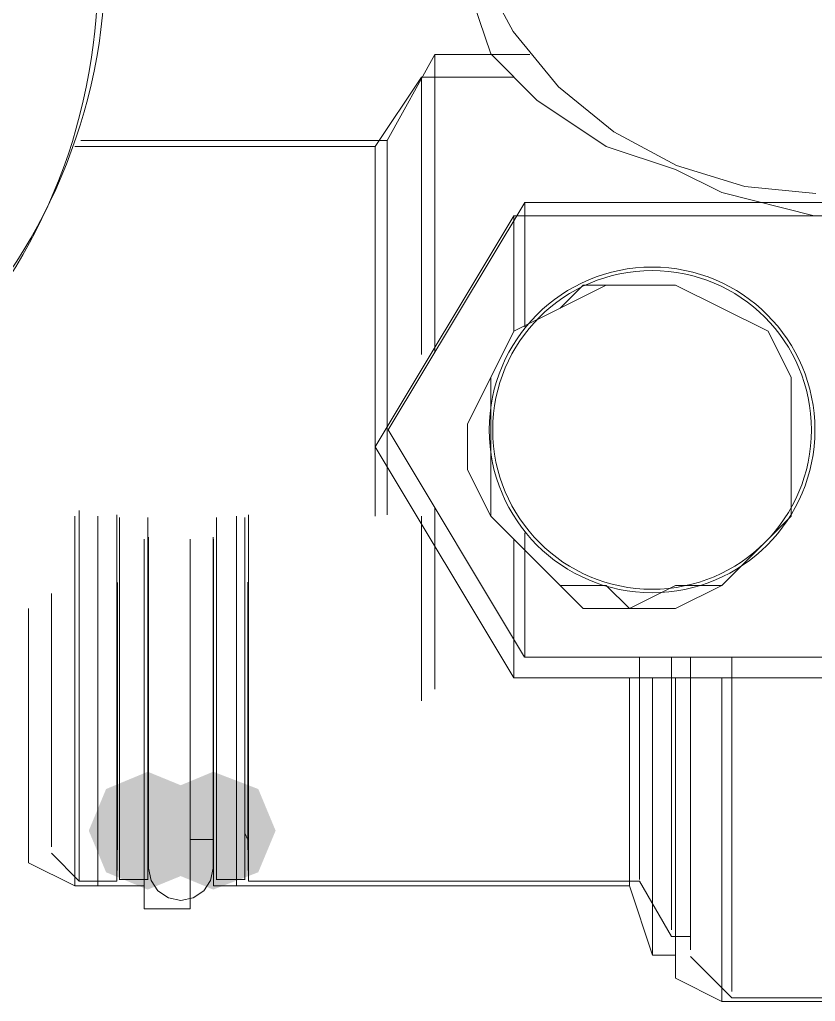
# Model space of a CAD drawing. Header units: millimetres. Extents: x 3 to 592, y 5 to 207.
# Drawn here: x 93.825 to 95.04, y 64.805 to 66.304 of the extents above; entities that cross this region are included whole.
import ezdxf

# ---------------------------------------------------------------- set-up
doc = ezdxf.new("R2010")
doc.units = ezdxf.units.MM

msp = doc.modelspace()

# ---------------------------------------------------------------- hatches: boundary and pattern name
h = msp.add_hatch(color=7)
h.dxf.hatch_style = 2
h.paths.add_polyline_path([(94.020887, 64.975952), (93.957354, 65.002377), (93.930929, 65.06591), (93.957354, 65.129443), (94.020887, 65.155868), (94.085478, 65.129443), (94.111904, 65.06591), (94.085478, 65.002377)])
h = msp.add_hatch(color=7)
h.dxf.hatch_style = 2
h.paths.add_polyline_path([(94.020887, 64.975952), (93.957354, 65.002377), (93.930929, 65.06591), (93.957354, 65.129443), (94.020887, 65.155868), (94.085478, 65.129443), (94.111904, 65.06591), (94.085478, 65.002377)])
h = msp.add_hatch(color=7)
h.dxf.hatch_style = 2
h.paths.add_polyline_path([(94.020887, 64.975952), (93.957354, 65.002377), (93.930929, 65.06591), (93.957354, 65.129443), (94.020887, 65.155868), (94.085478, 65.129443), (94.111904, 65.06591), (94.085478, 65.002377)])
h = msp.add_hatch(color=7)
h.dxf.hatch_style = 2
h.paths.add_polyline_path([(94.020887, 64.975952), (93.957354, 65.002377), (93.930929, 65.06591), (93.957354, 65.129443), (94.020887, 65.155868), (94.085478, 65.129443), (94.111904, 65.06591), (94.085478, 65.002377)])
h = msp.add_hatch(color=7)
h.dxf.hatch_style = 2
h.paths.add_polyline_path([(94.020887, 64.975952), (93.957354, 65.002377), (93.930929, 65.06591), (93.957354, 65.129443), (94.020887, 65.155868), (94.085478, 65.129443), (94.111904, 65.06591), (94.085478, 65.002377)])
h = msp.add_hatch(color=7)
h.dxf.hatch_style = 2
h.paths.add_polyline_path([(94.020887, 64.975952), (93.957354, 65.002377), (93.930929, 65.06591), (93.957354, 65.129443), (94.020887, 65.155868), (94.085478, 65.129443), (94.111904, 65.06591), (94.085478, 65.002377)])
h = msp.add_hatch(color=7)
h.dxf.hatch_style = 2
h.paths.add_polyline_path([(94.020887, 64.975952), (93.957354, 65.002377), (93.930929, 65.06591), (93.957354, 65.129443), (94.020887, 65.155868), (94.085478, 65.129443), (94.111904, 65.06591), (94.085478, 65.002377)])
h = msp.add_hatch(color=7)
h.dxf.hatch_style = 2
h.paths.add_polyline_path([(94.020887, 64.975952), (93.957354, 65.002377), (93.930929, 65.06591), (93.957354, 65.129443), (94.020887, 65.155868), (94.085478, 65.129443), (94.111904, 65.06591), (94.085478, 65.002377)])
h = msp.add_hatch(color=7)
h.dxf.hatch_style = 2
h.paths.add_polyline_path([(94.120864, 64.975952), (94.057331, 65.002377), (94.030906, 65.06591), (94.057331, 65.129443), (94.120864, 65.155868), (94.189689, 65.129443), (94.216114, 65.06591), (94.189689, 65.002377)])
h = msp.add_hatch(color=7)
h.dxf.hatch_style = 2
h.paths.add_polyline_path([(94.120864, 64.975952), (94.057331, 65.002377), (94.030906, 65.06591), (94.057331, 65.129443), (94.120864, 65.155868), (94.189689, 65.129443), (94.216114, 65.06591), (94.189689, 65.002377)])
h = msp.add_hatch(color=7)
h.dxf.hatch_style = 2
h.paths.add_polyline_path([(94.120864, 64.975952), (94.057331, 65.002377), (94.030906, 65.06591), (94.057331, 65.129443), (94.120864, 65.155868), (94.189689, 65.129443), (94.216114, 65.06591), (94.189689, 65.002377)])
h = msp.add_hatch(color=7)
h.dxf.hatch_style = 2
h.paths.add_polyline_path([(94.120864, 64.975952), (94.057331, 65.002377), (94.030906, 65.06591), (94.057331, 65.129443), (94.120864, 65.155868), (94.189689, 65.129443), (94.216114, 65.06591), (94.189689, 65.002377)])
h = msp.add_hatch(color=7)
h.dxf.hatch_style = 2
h.paths.add_polyline_path([(94.120864, 64.975952), (94.057331, 65.002377), (94.030906, 65.06591), (94.057331, 65.129443), (94.120864, 65.155868), (94.189689, 65.129443), (94.216114, 65.06591), (94.189689, 65.002377)])
h = msp.add_hatch(color=7)
h.dxf.hatch_style = 2
h.paths.add_polyline_path([(94.120864, 64.975952), (94.057331, 65.002377), (94.030906, 65.06591), (94.057331, 65.129443), (94.120864, 65.155868), (94.189689, 65.129443), (94.216114, 65.06591), (94.189689, 65.002377)])
h = msp.add_hatch(color=7)
h.dxf.hatch_style = 2
h.paths.add_polyline_path([(94.120864, 64.975952), (94.057331, 65.002377), (94.030906, 65.06591), (94.057331, 65.129443), (94.120864, 65.155868), (94.189689, 65.129443), (94.216114, 65.06591), (94.189689, 65.002377)])
h = msp.add_hatch(color=7)
h.dxf.hatch_style = 2
h.paths.add_polyline_path([(94.120864, 64.975952), (94.057331, 65.002377), (94.030906, 65.06591), (94.057331, 65.129443), (94.120864, 65.155868), (94.189689, 65.129443), (94.216114, 65.06591), (94.189689, 65.002377)])

# ---------------------------------------------------------------- linework, layer by layer
at = {"color": 7, "lineweight": 0}
for points in [[(94.485248, 66.594496), (94.495832, 66.486193), (94.527582, 66.381771), (94.578734, 66.285816), (94.647879, 66.201502), (94.732193, 66.13271), (94.828148, 66.081204), (94.932571, 66.049454), (95.040873, 66.038871)], [(94.485248, 66.594496), (94.495832, 66.486193), (94.527582, 66.381771), (94.578734, 66.285816), (94.647879, 66.201502), (94.732193, 66.13271), (94.828148, 66.081204), (94.932571, 66.049454), (95.040873, 66.038871)], [(94.485248, 66.594496), (94.495832, 66.486193), (94.527582, 66.381771), (94.578734, 66.285816), (94.647879, 66.201502), (94.732193, 66.13271), (94.828148, 66.081204), (94.932571, 66.049454), (95.040873, 66.038871)], [(94.485248, 66.594496), (94.495832, 66.486193), (94.527582, 66.381771), (94.578734, 66.285816), (94.647879, 66.201502), (94.732193, 66.13271), (94.828148, 66.081204), (94.932571, 66.049454), (95.040873, 66.038871)], [(94.485248, 66.594496), (94.495832, 66.486193), (94.527582, 66.381771), (94.578734, 66.285816), (94.647879, 66.201502), (94.732193, 66.13271), (94.828148, 66.081204), (94.932571, 66.049454), (95.040873, 66.038871)], [(94.485248, 66.594496), (94.495832, 66.486193), (94.527582, 66.381771), (94.578734, 66.285816), (94.647879, 66.201502), (94.732193, 66.13271), (94.828148, 66.081204), (94.932571, 66.049454), (95.040873, 66.038871)], [(94.485248, 66.594496), (94.495832, 66.486193), (94.527582, 66.381771), (94.578734, 66.285816), (94.647879, 66.201502), (94.732193, 66.13271), (94.828148, 66.081204), (94.932571, 66.049454), (95.040873, 66.038871)], [(94.485248, 66.594496), (94.495832, 66.486193), (94.527582, 66.381771), (94.578734, 66.285816), (94.647879, 66.201502), (94.732193, 66.13271), (94.828148, 66.081204), (94.932571, 66.049454), (95.040873, 66.038871)], [(94.473889, 66.569167), (94.473889, 66.463333), (94.509167, 66.3575), (94.544444, 66.251667), (94.615, 66.181111), (94.720833, 66.110556), (94.826667, 66.075278), (94.897222, 66.04), (95.038333, 66.004722)], [(94.459108, 66.250749), (94.386435, 66.119516)], [(94.459108, 66.250749), (94.386435, 66.119516)], [(94.459108, 66.250749), (94.386435, 66.119516)], [(94.459108, 66.250749), (94.386435, 66.119516)], [(94.459108, 66.250749), (94.386435, 66.119516)], [(94.459108, 66.250749), (94.386435, 66.119516)], [(94.459108, 66.250749), (94.386435, 66.119516)], [(94.459108, 66.250749), (94.386435, 66.119516)], [(94.604346, 66.250749), (94.459002, 66.250749)], [(94.604346, 66.250749), (94.459002, 66.250749)], [(94.604346, 66.250749), (94.459002, 66.250749)], [(94.604346, 66.250749), (94.459002, 66.250749)], [(94.604346, 66.250749), (94.459002, 66.250749)], [(94.604346, 66.250749), (94.459002, 66.250749)], [(94.604346, 66.250749), (94.459002, 66.250749)], [(94.604346, 66.250749), (94.459002, 66.250749)], [(94.459108, 66.250749), (94.459108, 66.211944), (94.459108, 66.165024), (94.459108, 66.101172), (94.459108, 66.023208), (94.459108, 65.933249), (94.459108, 65.834472), (94.459108, 65.796724)], [(94.459108, 66.250749), (94.459108, 66.211944), (94.459108, 66.165024), (94.459108, 66.101172), (94.459108, 66.023208), (94.459108, 65.933249), (94.459108, 65.834472), (94.459108, 65.796724)], [(94.459108, 66.250749), (94.459108, 66.211944), (94.459108, 66.165024), (94.459108, 66.101172), (94.459108, 66.023208), (94.459108, 65.933249), (94.459108, 65.834472), (94.459108, 65.796724)], [(94.459108, 66.250749), (94.459108, 66.211944), (94.459108, 66.165024), (94.459108, 66.101172), (94.459108, 66.023208), (94.459108, 65.933249), (94.459108, 65.834472), (94.459108, 65.796724)], [(94.459108, 66.250749), (94.459108, 66.211944), (94.459108, 66.165024), (94.459108, 66.101172), (94.459108, 66.023208), (94.459108, 65.933249), (94.459108, 65.834472), (94.459108, 65.796724)], [(94.459108, 66.250749), (94.459108, 66.211944), (94.459108, 66.165024), (94.459108, 66.101172), (94.459108, 66.023208), (94.459108, 65.933249), (94.459108, 65.834472), (94.459108, 65.796724)], [(94.459108, 66.250749), (94.459108, 66.211944), (94.459108, 66.165024), (94.459108, 66.101172), (94.459108, 66.023208), (94.459108, 65.933249), (94.459108, 65.834472), (94.459108, 65.796724)], [(94.459108, 66.250749), (94.459108, 66.211944), (94.459108, 66.165024), (94.459108, 66.101172), (94.459108, 66.023208), (94.459108, 65.933249), (94.459108, 65.834472), (94.459108, 65.796724)], [(94.438611, 66.216389), (94.368056, 66.110556)], [(94.579722, 66.216389), (94.438611, 66.216389)], [(94.438611, 66.216389), (94.438611, 66.181111), (94.438611, 66.145833), (94.438611, 66.075278), (94.438611, 66.004722), (94.438611, 65.898889), (94.438611, 65.828333), (94.438611, 65.793056)], [(94.386365, 66.119516), (93.918581, 66.119516)], [(94.386365, 66.119516), (93.918581, 66.119516)], [(94.386365, 66.119516), (93.918581, 66.119516)], [(94.386365, 66.119516), (93.918581, 66.119516)], [(94.386365, 66.119516), (93.918581, 66.119516)], [(94.386365, 66.119516), (93.918581, 66.119516)], [(94.386365, 66.119516), (93.918581, 66.119516)], [(94.386365, 66.119516), (93.918581, 66.119516)], [(94.386365, 66.119516), (94.386365, 66.088119), (94.386365, 66.043316), (94.386365, 65.98158), (94.386365, 65.90538), (94.386365, 65.818949), (94.386365, 65.725463), (94.386365, 65.630213), (94.386365, 65.548016)], [(94.386365, 66.119516), (94.386365, 66.088119), (94.386365, 66.043316), (94.386365, 65.98158), (94.386365, 65.90538), (94.386365, 65.818949), (94.386365, 65.725463), (94.386365, 65.630213), (94.386365, 65.548016)], [(94.386365, 66.119516), (94.386365, 66.088119), (94.386365, 66.043316), (94.386365, 65.98158), (94.386365, 65.90538), (94.386365, 65.818949), (94.386365, 65.725463), (94.386365, 65.630213), (94.386365, 65.548016)], [(94.386365, 66.119516), (94.386365, 66.088119), (94.386365, 66.043316), (94.386365, 65.98158), (94.386365, 65.90538), (94.386365, 65.818949), (94.386365, 65.725463), (94.386365, 65.630213), (94.386365, 65.548016)], [(94.386365, 66.119516), (94.386365, 66.088119), (94.386365, 66.043316), (94.386365, 65.98158), (94.386365, 65.90538), (94.386365, 65.818949), (94.386365, 65.725463), (94.386365, 65.630213), (94.386365, 65.548016)], [(94.386365, 66.119516), (94.386365, 66.088119), (94.386365, 66.043316), (94.386365, 65.98158), (94.386365, 65.90538), (94.386365, 65.818949), (94.386365, 65.725463), (94.386365, 65.630213), (94.386365, 65.548016)], [(94.386365, 66.119516), (94.386365, 66.088119), (94.386365, 66.043316), (94.386365, 65.98158), (94.386365, 65.90538), (94.386365, 65.818949), (94.386365, 65.725463), (94.386365, 65.630213), (94.386365, 65.548016)], [(94.386365, 66.119516), (94.386365, 66.088119), (94.386365, 66.043316), (94.386365, 65.98158), (94.386365, 65.90538), (94.386365, 65.818949), (94.386365, 65.725463), (94.386365, 65.630213), (94.386365, 65.548016)], [(94.368056, 66.110556), (93.909444, 66.110556)], [(94.368056, 66.110556), (94.368056, 66.075278), (94.368056, 66.04), (94.368056, 65.969444), (94.368056, 65.898889), (94.368056, 65.793056), (94.368056, 65.7225), (94.368056, 65.616667), (94.368056, 65.546111)], [(94.596338, 66.025078), (94.387846, 65.677944)], [(94.596338, 66.025078), (94.387846, 65.677944)], [(94.596338, 66.025078), (94.387846, 65.677944)], [(94.596338, 66.025078), (94.387846, 65.677944)], [(94.596338, 66.025078), (94.387846, 65.677944)], [(94.596338, 66.025078), (94.387846, 65.677944)], [(94.596338, 66.025078), (94.387846, 65.677944)], [(94.596338, 66.025078), (94.387846, 65.677944)], [(94.596338, 66.025078), (94.596338, 66.014141), (94.596338, 65.982039), (94.596338, 65.931239), (94.596338, 65.864211), (94.596338, 65.83493)], [(94.596338, 66.025078), (94.596338, 66.014141), (94.596338, 65.982039), (94.596338, 65.931239), (94.596338, 65.864211), (94.596338, 65.83493)], [(94.596338, 66.025078), (94.596338, 66.014141), (94.596338, 65.982039), (94.596338, 65.931239), (94.596338, 65.864211), (94.596338, 65.83493)], [(94.596338, 66.025078), (94.596338, 66.014141), (94.596338, 65.982039), (94.596338, 65.931239), (94.596338, 65.864211), (94.596338, 65.83493)], [(94.596338, 66.025078), (94.596338, 66.014141), (94.596338, 65.982039), (94.596338, 65.931239), (94.596338, 65.864211), (94.596338, 65.83493)], [(94.596338, 66.025078), (94.596338, 66.014141), (94.596338, 65.982039), (94.596338, 65.931239), (94.596338, 65.864211), (94.596338, 65.83493)], [(94.596338, 66.025078), (94.596338, 66.014141), (94.596338, 65.982039), (94.596338, 65.931239), (94.596338, 65.864211), (94.596338, 65.83493)], [(94.596338, 66.025078), (94.596338, 66.014141), (94.596338, 65.982039), (94.596338, 65.931239), (94.596338, 65.864211), (94.596338, 65.83493)], [(95.124129, 66.025078), (94.596373, 66.025078)], [(95.124129, 66.025078), (94.596373, 66.025078)], [(95.124129, 66.025078), (94.596373, 66.025078)], [(95.124129, 66.025078), (94.596373, 66.025078)], [(95.124129, 66.025078), (94.596373, 66.025078)], [(95.124129, 66.025078), (94.596373, 66.025078)], [(95.124129, 66.025078), (94.596373, 66.025078)], [(95.124129, 66.025078), (94.596373, 66.025078)], [(94.579722, 66.004722), (94.368056, 65.651944)], [(95.108889, 66.004722), (94.579722, 66.004722)], [(94.579722, 66.004722), (94.579722, 65.969444), (94.579722, 65.898889), (94.579722, 65.863611), (94.579722, 65.828333)], [(95.179444, 66.004722), (95.038333, 66.004722)], [(94.387705, 65.677838), (94.596197, 65.330705)], [(94.387705, 65.677838), (94.596197, 65.330705)], [(94.387705, 65.677838), (94.596197, 65.330705)], [(94.387705, 65.677838), (94.596197, 65.330705)], [(94.387705, 65.677838), (94.596197, 65.330705)], [(94.387705, 65.677838), (94.596197, 65.330705)], [(94.387705, 65.677838), (94.596197, 65.330705)], [(94.387705, 65.677838), (94.596197, 65.330705)], [(94.368056, 65.651944), (94.579722, 65.299167)], [(93.909444, 65.546111), (93.909444, 65.475556), (93.909444, 65.369722), (93.909444, 65.299167), (93.909444, 65.193333), (93.909444, 65.122778), (93.909444, 65.052222), (93.909444, 65.016944), (93.909444, 64.981667)], [(93.916465, 65.554578), (93.916465, 65.498839), (93.916465, 65.403942), (93.916465, 65.310456), (93.916465, 65.222261), (93.916465, 65.143592), (93.916465, 65.078328), (93.916465, 65.029644), (93.916465, 64.999306), (93.916465, 64.989075)], [(93.916465, 65.554578), (93.916465, 65.498839), (93.916465, 65.403942), (93.916465, 65.310456), (93.916465, 65.222261), (93.916465, 65.143592), (93.916465, 65.078328), (93.916465, 65.029644), (93.916465, 64.999306), (93.916465, 64.989075)], [(93.916465, 65.554578), (93.916465, 65.498839), (93.916465, 65.403942), (93.916465, 65.310456), (93.916465, 65.222261), (93.916465, 65.143592), (93.916465, 65.078328), (93.916465, 65.029644), (93.916465, 64.999306), (93.916465, 64.989075)], [(93.916465, 65.554578), (93.916465, 65.498839), (93.916465, 65.403942), (93.916465, 65.310456), (93.916465, 65.222261), (93.916465, 65.143592), (93.916465, 65.078328), (93.916465, 65.029644), (93.916465, 64.999306), (93.916465, 64.989075)], [(93.916465, 65.554578), (93.916465, 65.498839), (93.916465, 65.403942), (93.916465, 65.310456), (93.916465, 65.222261), (93.916465, 65.143592), (93.916465, 65.078328), (93.916465, 65.029644), (93.916465, 64.999306), (93.916465, 64.989075)], [(93.916465, 65.554578), (93.916465, 65.498839), (93.916465, 65.403942), (93.916465, 65.310456), (93.916465, 65.222261), (93.916465, 65.143592), (93.916465, 65.078328), (93.916465, 65.029644), (93.916465, 64.999306), (93.916465, 64.989075)], [(93.916465, 65.554578), (93.916465, 65.498839), (93.916465, 65.403942), (93.916465, 65.310456), (93.916465, 65.222261), (93.916465, 65.143592), (93.916465, 65.078328), (93.916465, 65.029644), (93.916465, 64.999306), (93.916465, 64.989075)], [(93.916465, 65.554578), (93.916465, 65.498839), (93.916465, 65.403942), (93.916465, 65.310456), (93.916465, 65.222261), (93.916465, 65.143592), (93.916465, 65.078328), (93.916465, 65.029644), (93.916465, 64.999306), (93.916465, 64.989075)], [(93.944722, 65.546111), (93.944722, 65.475556), (93.944722, 65.369722), (93.944722, 65.299167), (93.944722, 65.193333), (93.944722, 65.122778), (93.944722, 65.052222), (93.944722, 65.016944), (93.944722, 64.981667)], [(93.97365, 65.54791), (93.97365, 65.498874), (93.97365, 65.403977), (93.97365, 65.310491), (93.97365, 65.222296), (93.97365, 65.143627), (93.97365, 65.078363), (93.97365, 65.02968), (93.97365, 64.999341), (93.97365, 64.98911)], [(93.97365, 65.54791), (93.97365, 65.498874), (93.97365, 65.403977), (93.97365, 65.310491), (93.97365, 65.222296), (93.97365, 65.143627), (93.97365, 65.078363), (93.97365, 65.02968), (93.97365, 64.999341), (93.97365, 64.98911)], [(93.97365, 65.54791), (93.97365, 65.498874), (93.97365, 65.403977), (93.97365, 65.310491), (93.97365, 65.222296), (93.97365, 65.143627), (93.97365, 65.078363), (93.97365, 65.02968), (93.97365, 64.999341), (93.97365, 64.98911)], [(93.97365, 65.54791), (93.97365, 65.498874), (93.97365, 65.403977), (93.97365, 65.310491), (93.97365, 65.222296), (93.97365, 65.143627), (93.97365, 65.078363), (93.97365, 65.02968), (93.97365, 64.999341), (93.97365, 64.98911)], [(93.97365, 65.54791), (93.97365, 65.498874), (93.97365, 65.403977), (93.97365, 65.310491), (93.97365, 65.222296), (93.97365, 65.143627), (93.97365, 65.078363), (93.97365, 65.02968), (93.97365, 64.999341), (93.97365, 64.98911)], [(93.97365, 65.54791), (93.97365, 65.498874), (93.97365, 65.403977), (93.97365, 65.310491), (93.97365, 65.222296), (93.97365, 65.143627), (93.97365, 65.078363), (93.97365, 65.02968), (93.97365, 64.999341), (93.97365, 64.98911)], [(93.97365, 65.54791), (93.97365, 65.498874), (93.97365, 65.403977), (93.97365, 65.310491), (93.97365, 65.222296), (93.97365, 65.143627), (93.97365, 65.078363), (93.97365, 65.02968), (93.97365, 64.999341), (93.97365, 64.98911)], [(93.97365, 65.54791), (93.97365, 65.498874), (93.97365, 65.403977), (93.97365, 65.310491), (93.97365, 65.222296), (93.97365, 65.143627), (93.97365, 65.078363), (93.97365, 65.02968), (93.97365, 64.999341), (93.97365, 64.98911)], [(94.156389, 65.546111), (94.156389, 65.475556), (94.156389, 65.369722), (94.156389, 65.299167), (94.156389, 65.193333), (94.156389, 65.122778), (94.156389, 65.052222), (94.156389, 65.016944), (94.156389, 64.981667)], [(94.174628, 65.54791), (94.174628, 65.498874), (94.174628, 65.403977), (94.174628, 65.310491), (94.174628, 65.222296), (94.174628, 65.143627), (94.174628, 65.078363), (94.174628, 65.02968), (94.174628, 64.999341), (94.174628, 64.98911)], [(94.174628, 65.54791), (94.174628, 65.498874), (94.174628, 65.403977), (94.174628, 65.310491), (94.174628, 65.222296), (94.174628, 65.143627), (94.174628, 65.078363), (94.174628, 65.02968), (94.174628, 64.999341), (94.174628, 64.98911)], [(94.174628, 65.54791), (94.174628, 65.498874), (94.174628, 65.403977), (94.174628, 65.310491), (94.174628, 65.222296), (94.174628, 65.143627), (94.174628, 65.078363), (94.174628, 65.02968), (94.174628, 64.999341), (94.174628, 64.98911)], [(94.174628, 65.54791), (94.174628, 65.498874), (94.174628, 65.403977), (94.174628, 65.310491), (94.174628, 65.222296), (94.174628, 65.143627), (94.174628, 65.078363), (94.174628, 65.02968), (94.174628, 64.999341), (94.174628, 64.98911)], [(94.174628, 65.54791), (94.174628, 65.498874), (94.174628, 65.403977), (94.174628, 65.310491), (94.174628, 65.222296), (94.174628, 65.143627), (94.174628, 65.078363), (94.174628, 65.02968), (94.174628, 64.999341), (94.174628, 64.98911)], [(94.174628, 65.54791), (94.174628, 65.498874), (94.174628, 65.403977), (94.174628, 65.310491), (94.174628, 65.222296), (94.174628, 65.143627), (94.174628, 65.078363), (94.174628, 65.02968), (94.174628, 64.999341), (94.174628, 64.98911)], [(94.174628, 65.54791), (94.174628, 65.498874), (94.174628, 65.403977), (94.174628, 65.310491), (94.174628, 65.222296), (94.174628, 65.143627), (94.174628, 65.078363), (94.174628, 65.02968), (94.174628, 64.999341), (94.174628, 64.98911)], [(94.174628, 65.54791), (94.174628, 65.498874), (94.174628, 65.403977), (94.174628, 65.310491), (94.174628, 65.222296), (94.174628, 65.143627), (94.174628, 65.078363), (94.174628, 65.02968), (94.174628, 64.999341), (94.174628, 64.98911)], [(94.438611, 65.546111), (94.438611, 65.510833), (94.438611, 65.405), (94.438611, 65.299167), (94.438611, 65.263889)], [(94.459108, 65.558987), (94.459108, 65.520887), (94.459108, 65.422462), (94.459108, 65.332504), (94.459108, 65.281704)], [(94.459108, 65.558987), (94.459108, 65.520887), (94.459108, 65.422462), (94.459108, 65.332504), (94.459108, 65.281704)], [(94.459108, 65.558987), (94.459108, 65.520887), (94.459108, 65.422462), (94.459108, 65.332504), (94.459108, 65.281704)], [(94.459108, 65.558987), (94.459108, 65.520887), (94.459108, 65.422462), (94.459108, 65.332504), (94.459108, 65.281704)], [(94.459108, 65.558987), (94.459108, 65.520887), (94.459108, 65.422462), (94.459108, 65.332504), (94.459108, 65.281704)], [(94.459108, 65.558987), (94.459108, 65.520887), (94.459108, 65.422462), (94.459108, 65.332504), (94.459108, 65.281704)], [(94.459108, 65.558987), (94.459108, 65.520887), (94.459108, 65.422462), (94.459108, 65.332504), (94.459108, 65.281704)], [(94.459108, 65.558987), (94.459108, 65.520887), (94.459108, 65.422462), (94.459108, 65.332504), (94.459108, 65.281704)], [(93.977848, 65.544171), (93.977848, 65.498662), (93.977848, 65.404118), (93.977848, 65.310985), (93.977848, 65.223143), (93.977848, 65.145179), (93.977848, 65.080268), (93.977848, 65.031585), (93.977848, 65.001246), (93.977848, 64.991015)], [(93.977848, 65.544171), (93.977848, 65.498662), (93.977848, 65.404118), (93.977848, 65.310985), (93.977848, 65.223143), (93.977848, 65.145179), (93.977848, 65.080268), (93.977848, 65.031585), (93.977848, 65.001246), (93.977848, 64.991015)], [(93.977848, 65.544171), (93.977848, 65.498662), (93.977848, 65.404118), (93.977848, 65.310985), (93.977848, 65.223143), (93.977848, 65.145179), (93.977848, 65.080268), (93.977848, 65.031585), (93.977848, 65.001246), (93.977848, 64.991015)], [(93.977848, 65.544171), (93.977848, 65.498662), (93.977848, 65.404118), (93.977848, 65.310985), (93.977848, 65.223143), (93.977848, 65.145179), (93.977848, 65.080268), (93.977848, 65.031585), (93.977848, 65.001246), (93.977848, 64.991015)], [(93.977848, 65.544171), (93.977848, 65.498662), (93.977848, 65.404118), (93.977848, 65.310985), (93.977848, 65.223143), (93.977848, 65.145179), (93.977848, 65.080268), (93.977848, 65.031585), (93.977848, 65.001246), (93.977848, 64.991015)], [(93.977848, 65.544171), (93.977848, 65.498662), (93.977848, 65.404118), (93.977848, 65.310985), (93.977848, 65.223143), (93.977848, 65.145179), (93.977848, 65.080268), (93.977848, 65.031585), (93.977848, 65.001246), (93.977848, 64.991015)], [(93.977848, 65.544171), (93.977848, 65.498662), (93.977848, 65.404118), (93.977848, 65.310985), (93.977848, 65.223143), (93.977848, 65.145179), (93.977848, 65.080268), (93.977848, 65.031585), (93.977848, 65.001246), (93.977848, 64.991015)], [(93.977848, 65.544171), (93.977848, 65.498662), (93.977848, 65.404118), (93.977848, 65.310985), (93.977848, 65.223143), (93.977848, 65.145179), (93.977848, 65.080268), (93.977848, 65.031585), (93.977848, 65.001246), (93.977848, 64.991015)], [(94.020887, 65.544171), (94.020887, 65.498662), (94.020887, 65.404118), (94.020887, 65.310985), (94.020887, 65.223143), (94.020887, 65.145179), (94.020887, 65.080268), (94.020887, 65.031585), (94.020887, 65.001246), (94.020887, 64.991015)], [(94.020887, 65.544171), (94.020887, 65.498662), (94.020887, 65.404118), (94.020887, 65.310985), (94.020887, 65.223143), (94.020887, 65.145179), (94.020887, 65.080268), (94.020887, 65.031585), (94.020887, 65.001246), (94.020887, 64.991015)], [(94.020887, 65.544171), (94.020887, 65.498662), (94.020887, 65.404118), (94.020887, 65.310985), (94.020887, 65.223143), (94.020887, 65.145179), (94.020887, 65.080268), (94.020887, 65.031585), (94.020887, 65.001246), (94.020887, 64.991015)], [(94.020887, 65.544171), (94.020887, 65.498662), (94.020887, 65.404118), (94.020887, 65.310985), (94.020887, 65.223143), (94.020887, 65.145179), (94.020887, 65.080268), (94.020887, 65.031585), (94.020887, 65.001246), (94.020887, 64.991015)], [(94.020887, 65.544171), (94.020887, 65.498662), (94.020887, 65.404118), (94.020887, 65.310985), (94.020887, 65.223143), (94.020887, 65.145179), (94.020887, 65.080268), (94.020887, 65.031585), (94.020887, 65.001246), (94.020887, 64.991015)], [(94.020887, 65.544171), (94.020887, 65.498662), (94.020887, 65.404118), (94.020887, 65.310985), (94.020887, 65.223143), (94.020887, 65.145179), (94.020887, 65.080268), (94.020887, 65.031585), (94.020887, 65.001246), (94.020887, 64.991015)], [(94.020887, 65.544171), (94.020887, 65.498662), (94.020887, 65.404118), (94.020887, 65.310985), (94.020887, 65.223143), (94.020887, 65.145179), (94.020887, 65.080268), (94.020887, 65.031585), (94.020887, 65.001246), (94.020887, 64.991015)], [(94.020887, 65.544171), (94.020887, 65.498662), (94.020887, 65.404118), (94.020887, 65.310985), (94.020887, 65.223143), (94.020887, 65.145179), (94.020887, 65.080268), (94.020887, 65.031585), (94.020887, 65.001246), (94.020887, 64.991015)], [(94.126015, 65.544171), (94.126015, 65.498662), (94.126015, 65.404118), (94.126015, 65.310985), (94.126015, 65.223143), (94.126015, 65.145179), (94.126015, 65.080268), (94.126015, 65.031585), (94.126015, 65.001246), (94.126015, 64.991015)], [(94.126015, 65.544171), (94.126015, 65.498662), (94.126015, 65.404118), (94.126015, 65.310985), (94.126015, 65.223143), (94.126015, 65.145179), (94.126015, 65.080268), (94.126015, 65.031585), (94.126015, 65.001246), (94.126015, 64.991015)], [(94.126015, 65.544171), (94.126015, 65.498662), (94.126015, 65.404118), (94.126015, 65.310985), (94.126015, 65.223143), (94.126015, 65.145179), (94.126015, 65.080268), (94.126015, 65.031585), (94.126015, 65.001246), (94.126015, 64.991015)], [(94.126015, 65.544171), (94.126015, 65.498662), (94.126015, 65.404118), (94.126015, 65.310985), (94.126015, 65.223143), (94.126015, 65.145179), (94.126015, 65.080268), (94.126015, 65.031585), (94.126015, 65.001246), (94.126015, 64.991015)], [(94.126015, 65.544171), (94.126015, 65.498662), (94.126015, 65.404118), (94.126015, 65.310985), (94.126015, 65.223143), (94.126015, 65.145179), (94.126015, 65.080268), (94.126015, 65.031585), (94.126015, 65.001246), (94.126015, 64.991015)], [(94.126015, 65.544171), (94.126015, 65.498662), (94.126015, 65.404118), (94.126015, 65.310985), (94.126015, 65.223143), (94.126015, 65.145179), (94.126015, 65.080268), (94.126015, 65.031585), (94.126015, 65.001246), (94.126015, 64.991015)], [(94.126015, 65.544171), (94.126015, 65.498662), (94.126015, 65.404118), (94.126015, 65.310985), (94.126015, 65.223143), (94.126015, 65.145179), (94.126015, 65.080268), (94.126015, 65.031585), (94.126015, 65.001246), (94.126015, 64.991015)], [(94.126015, 65.544171), (94.126015, 65.498662), (94.126015, 65.404118), (94.126015, 65.310985), (94.126015, 65.223143), (94.126015, 65.145179), (94.126015, 65.080268), (94.126015, 65.031585), (94.126015, 65.001246), (94.126015, 64.991015)], [(94.169054, 65.544171), (94.169054, 65.498662), (94.169054, 65.404118), (94.169054, 65.310985), (94.169054, 65.223143), (94.169054, 65.145179), (94.169054, 65.080268), (94.169054, 65.031585), (94.169054, 65.001246), (94.169054, 64.991015)], [(94.169054, 65.544171), (94.169054, 65.498662), (94.169054, 65.404118), (94.169054, 65.310985), (94.169054, 65.223143), (94.169054, 65.145179), (94.169054, 65.080268), (94.169054, 65.031585), (94.169054, 65.001246), (94.169054, 64.991015)], [(94.169054, 65.544171), (94.169054, 65.498662), (94.169054, 65.404118), (94.169054, 65.310985), (94.169054, 65.223143), (94.169054, 65.145179), (94.169054, 65.080268), (94.169054, 65.031585), (94.169054, 65.001246), (94.169054, 64.991015)], [(94.169054, 65.544171), (94.169054, 65.498662), (94.169054, 65.404118), (94.169054, 65.310985), (94.169054, 65.223143), (94.169054, 65.145179), (94.169054, 65.080268), (94.169054, 65.031585), (94.169054, 65.001246), (94.169054, 64.991015)], [(94.169054, 65.544171), (94.169054, 65.498662), (94.169054, 65.404118), (94.169054, 65.310985), (94.169054, 65.223143), (94.169054, 65.145179), (94.169054, 65.080268), (94.169054, 65.031585), (94.169054, 65.001246), (94.169054, 64.991015)], [(94.169054, 65.544171), (94.169054, 65.498662), (94.169054, 65.404118), (94.169054, 65.310985), (94.169054, 65.223143), (94.169054, 65.145179), (94.169054, 65.080268), (94.169054, 65.031585), (94.169054, 65.001246), (94.169054, 64.991015)], [(94.169054, 65.544171), (94.169054, 65.498662), (94.169054, 65.404118), (94.169054, 65.310985), (94.169054, 65.223143), (94.169054, 65.145179), (94.169054, 65.080268), (94.169054, 65.031585), (94.169054, 65.001246), (94.169054, 64.991015)], [(94.169054, 65.544171), (94.169054, 65.498662), (94.169054, 65.404118), (94.169054, 65.310985), (94.169054, 65.223143), (94.169054, 65.145179), (94.169054, 65.080268), (94.169054, 65.031585), (94.169054, 65.001246), (94.169054, 64.991015)], [(94.596338, 65.520711), (94.596338, 65.491431), (94.596338, 65.424756), (94.596338, 65.373603), (94.596338, 65.3415), (94.596338, 65.330564)], [(94.596338, 65.520711), (94.596338, 65.491431), (94.596338, 65.424756), (94.596338, 65.373603), (94.596338, 65.3415), (94.596338, 65.330564)], [(94.596338, 65.520711), (94.596338, 65.491431), (94.596338, 65.424756), (94.596338, 65.373603), (94.596338, 65.3415), (94.596338, 65.330564)], [(94.596338, 65.520711), (94.596338, 65.491431), (94.596338, 65.424756), (94.596338, 65.373603), (94.596338, 65.3415), (94.596338, 65.330564)], [(94.596338, 65.520711), (94.596338, 65.491431), (94.596338, 65.424756), (94.596338, 65.373603), (94.596338, 65.3415), (94.596338, 65.330564)], [(94.596338, 65.520711), (94.596338, 65.491431), (94.596338, 65.424756), (94.596338, 65.373603), (94.596338, 65.3415), (94.596338, 65.330564)], [(94.596338, 65.520711), (94.596338, 65.491431), (94.596338, 65.424756), (94.596338, 65.373603), (94.596338, 65.3415), (94.596338, 65.330564)], [(94.596338, 65.520711), (94.596338, 65.491431), (94.596338, 65.424756), (94.596338, 65.373603), (94.596338, 65.3415), (94.596338, 65.330564)], [(93.944722, 65.510833), (93.944722, 65.475556), (93.944722, 65.369722), (93.944722, 65.299167), (93.944722, 65.193333), (93.944722, 65.122778), (93.944722, 65.052222), (93.944722, 65.016944), (93.944722, 64.981667)], [(94.015278, 65.510833), (94.015278, 65.405), (94.015278, 65.334444), (94.015278, 65.228611), (94.015278, 65.158056), (94.015278, 65.0875), (94.015278, 65.016944), (94.015278, 64.981667)], [(94.015278, 65.510833), (94.015278, 65.475556), (94.015278, 65.369722), (94.015278, 65.299167), (94.015278, 65.193333), (94.015278, 65.122778), (94.015278, 65.052222), (94.015278, 65.016944), (94.015278, 64.981667)], [(94.022086, 65.514008), (94.022086, 65.427931), (94.022086, 65.334444), (94.022086, 65.245897), (94.022086, 65.166522), (94.022086, 65.1002), (94.022086, 65.050106), (94.022086, 65.019414), (94.022086, 65.008831)], [(94.022086, 65.514008), (94.022086, 65.427931), (94.022086, 65.334444), (94.022086, 65.245897), (94.022086, 65.166522), (94.022086, 65.1002), (94.022086, 65.050106), (94.022086, 65.019414), (94.022086, 65.008831)], [(94.022086, 65.514008), (94.022086, 65.427931), (94.022086, 65.334444), (94.022086, 65.245897), (94.022086, 65.166522), (94.022086, 65.1002), (94.022086, 65.050106), (94.022086, 65.019414), (94.022086, 65.008831)], [(94.022086, 65.514008), (94.022086, 65.427931), (94.022086, 65.334444), (94.022086, 65.245897), (94.022086, 65.166522), (94.022086, 65.1002), (94.022086, 65.050106), (94.022086, 65.019414), (94.022086, 65.008831)], [(94.022086, 65.514008), (94.022086, 65.427931), (94.022086, 65.334444), (94.022086, 65.245897), (94.022086, 65.166522), (94.022086, 65.1002), (94.022086, 65.050106), (94.022086, 65.019414), (94.022086, 65.008831)], [(94.022086, 65.514008), (94.022086, 65.427931), (94.022086, 65.334444), (94.022086, 65.245897), (94.022086, 65.166522), (94.022086, 65.1002), (94.022086, 65.050106), (94.022086, 65.019414), (94.022086, 65.008831)], [(94.022086, 65.514008), (94.022086, 65.427931), (94.022086, 65.334444), (94.022086, 65.245897), (94.022086, 65.166522), (94.022086, 65.1002), (94.022086, 65.050106), (94.022086, 65.019414), (94.022086, 65.008831)], [(94.022086, 65.514008), (94.022086, 65.427931), (94.022086, 65.334444), (94.022086, 65.245897), (94.022086, 65.166522), (94.022086, 65.1002), (94.022086, 65.050106), (94.022086, 65.019414), (94.022086, 65.008831)], [(94.085833, 64.981667), (94.085833, 65.016944), (94.085833, 65.0875), (94.085833, 65.158056), (94.085833, 65.228611), (94.085833, 65.334444), (94.085833, 65.405), (94.085833, 65.510833)], [(94.120864, 65.008725), (94.120864, 65.019308), (94.120864, 65.050352), (94.120864, 65.100094), (94.120864, 65.166416), (94.120864, 65.246144), (94.120864, 65.334691), (94.120864, 65.427825), (94.120864, 65.513902)], [(94.120864, 65.008725), (94.120864, 65.019308), (94.120864, 65.050352), (94.120864, 65.100094), (94.120864, 65.166416), (94.120864, 65.246144), (94.120864, 65.334691), (94.120864, 65.427825), (94.120864, 65.513902)], [(94.120864, 65.008725), (94.120864, 65.019308), (94.120864, 65.050352), (94.120864, 65.100094), (94.120864, 65.166416), (94.120864, 65.246144), (94.120864, 65.334691), (94.120864, 65.427825), (94.120864, 65.513902)], [(94.120864, 65.008725), (94.120864, 65.019308), (94.120864, 65.050352), (94.120864, 65.100094), (94.120864, 65.166416), (94.120864, 65.246144), (94.120864, 65.334691), (94.120864, 65.427825), (94.120864, 65.513902)], [(94.120864, 65.008725), (94.120864, 65.019308), (94.120864, 65.050352), (94.120864, 65.100094), (94.120864, 65.166416), (94.120864, 65.246144), (94.120864, 65.334691), (94.120864, 65.427825), (94.120864, 65.513902)], [(94.120864, 65.008725), (94.120864, 65.019308), (94.120864, 65.050352), (94.120864, 65.100094), (94.120864, 65.166416), (94.120864, 65.246144), (94.120864, 65.334691), (94.120864, 65.427825), (94.120864, 65.513902)], [(94.120864, 65.008725), (94.120864, 65.019308), (94.120864, 65.050352), (94.120864, 65.100094), (94.120864, 65.166416), (94.120864, 65.246144), (94.120864, 65.334691), (94.120864, 65.427825), (94.120864, 65.513902)], [(94.120864, 65.008725), (94.120864, 65.019308), (94.120864, 65.050352), (94.120864, 65.100094), (94.120864, 65.166416), (94.120864, 65.246144), (94.120864, 65.334691), (94.120864, 65.427825), (94.120864, 65.513902)], [(94.121111, 65.510833), (94.121111, 65.475556), (94.121111, 65.369722), (94.121111, 65.299167), (94.121111, 65.193333), (94.121111, 65.122778), (94.121111, 65.052222), (94.121111, 65.016944), (94.121111, 64.981667)], [(94.156389, 65.510833), (94.156389, 65.475556), (94.156389, 65.369722), (94.156389, 65.299167), (94.156389, 65.193333), (94.156389, 65.122778), (94.156389, 65.052222), (94.156389, 65.016944), (94.156389, 64.981667)], [(94.579722, 65.510833), (94.579722, 65.475556), (94.579722, 65.405), (94.579722, 65.369722), (94.579722, 65.334444), (94.579722, 65.299167)], [(93.944722, 65.016944), (93.944722, 65.052222), (93.944722, 65.0875), (93.944722, 65.158056), (93.944722, 65.228611), (93.944722, 65.299167), (93.944722, 65.405), (93.944722, 65.440278)], [(93.974779, 65.052011), (93.974779, 65.075647), (93.974779, 65.115511), (93.974779, 65.172308), (93.974779, 65.242511), (93.974779, 65.322944), (93.974779, 65.409022), (93.974779, 65.445005)], [(93.974779, 65.052011), (93.974779, 65.075647), (93.974779, 65.115511), (93.974779, 65.172308), (93.974779, 65.242511), (93.974779, 65.322944), (93.974779, 65.409022), (93.974779, 65.445005)], [(93.974779, 65.052011), (93.974779, 65.075647), (93.974779, 65.115511), (93.974779, 65.172308), (93.974779, 65.242511), (93.974779, 65.322944), (93.974779, 65.409022), (93.974779, 65.445005)], [(93.974779, 65.052011), (93.974779, 65.075647), (93.974779, 65.115511), (93.974779, 65.172308), (93.974779, 65.242511), (93.974779, 65.322944), (93.974779, 65.409022), (93.974779, 65.445005)], [(93.974779, 65.052011), (93.974779, 65.075647), (93.974779, 65.115511), (93.974779, 65.172308), (93.974779, 65.242511), (93.974779, 65.322944), (93.974779, 65.409022), (93.974779, 65.445005)], [(93.974779, 65.052011), (93.974779, 65.075647), (93.974779, 65.115511), (93.974779, 65.172308), (93.974779, 65.242511), (93.974779, 65.322944), (93.974779, 65.409022), (93.974779, 65.445005)], [(93.974779, 65.052011), (93.974779, 65.075647), (93.974779, 65.115511), (93.974779, 65.172308), (93.974779, 65.242511), (93.974779, 65.322944), (93.974779, 65.409022), (93.974779, 65.445005)], [(93.974779, 65.052011), (93.974779, 65.075647), (93.974779, 65.115511), (93.974779, 65.172308), (93.974779, 65.242511), (93.974779, 65.322944), (93.974779, 65.409022), (93.974779, 65.445005)], [(94.156389, 65.440278), (94.156389, 65.405), (94.156389, 65.299167), (94.156389, 65.228611), (94.156389, 65.158056), (94.156389, 65.0875), (94.156389, 65.052222), (94.156389, 65.016944)], [(94.173499, 65.445181), (94.173499, 65.406023), (94.173499, 65.319945), (94.173499, 65.239865), (94.173499, 65.170015), (94.173499, 65.113923), (94.173499, 65.074765), (94.173499, 65.054656)], [(94.173499, 65.445181), (94.173499, 65.406023), (94.173499, 65.319945), (94.173499, 65.239865), (94.173499, 65.170015), (94.173499, 65.113923), (94.173499, 65.074765), (94.173499, 65.054656)], [(94.173499, 65.445181), (94.173499, 65.406023), (94.173499, 65.319945), (94.173499, 65.239865), (94.173499, 65.170015), (94.173499, 65.113923), (94.173499, 65.074765), (94.173499, 65.054656)], [(94.173499, 65.445181), (94.173499, 65.406023), (94.173499, 65.319945), (94.173499, 65.239865), (94.173499, 65.170015), (94.173499, 65.113923), (94.173499, 65.074765), (94.173499, 65.054656)], [(94.173499, 65.445181), (94.173499, 65.406023), (94.173499, 65.319945), (94.173499, 65.239865), (94.173499, 65.170015), (94.173499, 65.113923), (94.173499, 65.074765), (94.173499, 65.054656)], [(94.173499, 65.445181), (94.173499, 65.406023), (94.173499, 65.319945), (94.173499, 65.239865), (94.173499, 65.170015), (94.173499, 65.113923), (94.173499, 65.074765), (94.173499, 65.054656)], [(94.173499, 65.445181), (94.173499, 65.406023), (94.173499, 65.319945), (94.173499, 65.239865), (94.173499, 65.170015), (94.173499, 65.113923), (94.173499, 65.074765), (94.173499, 65.054656)], [(94.173499, 65.445181), (94.173499, 65.406023), (94.173499, 65.319945), (94.173499, 65.239865), (94.173499, 65.170015), (94.173499, 65.113923), (94.173499, 65.074765), (94.173499, 65.054656)], [(93.874131, 65.42786), (93.874131, 65.339666), (93.874131, 65.255704), (93.874131, 65.180563), (93.874131, 65.117768), (93.874131, 65.070496), (93.874131, 65.041216)], [(93.874131, 65.42786), (93.874131, 65.339666), (93.874131, 65.255704), (93.874131, 65.180563), (93.874131, 65.117768), (93.874131, 65.070496), (93.874131, 65.041216)], [(93.874131, 65.42786), (93.874131, 65.339666), (93.874131, 65.255704), (93.874131, 65.180563), (93.874131, 65.117768), (93.874131, 65.070496), (93.874131, 65.041216)], [(93.874131, 65.42786), (93.874131, 65.339666), (93.874131, 65.255704), (93.874131, 65.180563), (93.874131, 65.117768), (93.874131, 65.070496), (93.874131, 65.041216)], [(93.874131, 65.42786), (93.874131, 65.339666), (93.874131, 65.255704), (93.874131, 65.180563), (93.874131, 65.117768), (93.874131, 65.070496), (93.874131, 65.041216)], [(93.874131, 65.42786), (93.874131, 65.339666), (93.874131, 65.255704), (93.874131, 65.180563), (93.874131, 65.117768), (93.874131, 65.070496), (93.874131, 65.041216)], [(93.874131, 65.42786), (93.874131, 65.339666), (93.874131, 65.255704), (93.874131, 65.180563), (93.874131, 65.117768), (93.874131, 65.070496), (93.874131, 65.041216)], [(93.874131, 65.42786), (93.874131, 65.339666), (93.874131, 65.255704), (93.874131, 65.180563), (93.874131, 65.117768), (93.874131, 65.070496), (93.874131, 65.041216)], [(93.838889, 65.405), (93.838889, 65.334444), (93.838889, 65.228611), (93.838889, 65.158056), (93.838889, 65.0875), (93.838889, 65.052222), (93.838889, 65.016944)], [(94.596338, 65.330599), (95.124094, 65.330599)], [(94.596338, 65.330599), (95.124094, 65.330599)], [(94.596338, 65.330599), (95.124094, 65.330599)], [(94.596338, 65.330599), (95.124094, 65.330599)], [(94.596338, 65.330599), (95.124094, 65.330599)], [(94.596338, 65.330599), (95.124094, 65.330599)], [(94.596338, 65.330599), (95.124094, 65.330599)], [(94.596338, 65.330599), (95.124094, 65.330599)], [(94.771598, 65.330599), (94.771598, 65.265335), (94.771598, 65.181374), (94.771598, 65.109055), (94.771598, 65.051905), (94.771598, 65.012041), (94.771598, 64.99158)], [(94.771598, 65.330599), (94.771598, 65.265335), (94.771598, 65.181374), (94.771598, 65.109055), (94.771598, 65.051905), (94.771598, 65.012041), (94.771598, 64.99158)], [(94.771598, 65.330599), (94.771598, 65.265335), (94.771598, 65.181374), (94.771598, 65.109055), (94.771598, 65.051905), (94.771598, 65.012041), (94.771598, 64.99158)], [(94.771598, 65.330599), (94.771598, 65.265335), (94.771598, 65.181374), (94.771598, 65.109055), (94.771598, 65.051905), (94.771598, 65.012041), (94.771598, 64.99158)], [(94.771598, 65.330599), (94.771598, 65.265335), (94.771598, 65.181374), (94.771598, 65.109055), (94.771598, 65.051905), (94.771598, 65.012041), (94.771598, 64.99158)], [(94.771598, 65.330599), (94.771598, 65.265335), (94.771598, 65.181374), (94.771598, 65.109055), (94.771598, 65.051905), (94.771598, 65.012041), (94.771598, 64.99158)], [(94.771598, 65.330599), (94.771598, 65.265335), (94.771598, 65.181374), (94.771598, 65.109055), (94.771598, 65.051905), (94.771598, 65.012041), (94.771598, 64.99158)], [(94.771598, 65.330599), (94.771598, 65.265335), (94.771598, 65.181374), (94.771598, 65.109055), (94.771598, 65.051905), (94.771598, 65.012041), (94.771598, 64.99158)], [(94.820458, 65.330599), (94.820458, 65.227588), (94.820458, 65.136924), (94.820458, 65.057549), (94.820458, 64.992638), (94.820458, 64.944307), (94.820458, 64.914321)], [(94.820458, 65.330599), (94.820458, 65.227588), (94.820458, 65.136924), (94.820458, 65.057549), (94.820458, 64.992638), (94.820458, 64.944307), (94.820458, 64.914321)], [(94.820458, 65.330599), (94.820458, 65.227588), (94.820458, 65.136924), (94.820458, 65.057549), (94.820458, 64.992638), (94.820458, 64.944307), (94.820458, 64.914321)], [(94.820458, 65.330599), (94.820458, 65.227588), (94.820458, 65.136924), (94.820458, 65.057549), (94.820458, 64.992638), (94.820458, 64.944307), (94.820458, 64.914321)], [(94.820458, 65.330599), (94.820458, 65.227588), (94.820458, 65.136924), (94.820458, 65.057549), (94.820458, 64.992638), (94.820458, 64.944307), (94.820458, 64.914321)], [(94.820458, 65.330599), (94.820458, 65.227588), (94.820458, 65.136924), (94.820458, 65.057549), (94.820458, 64.992638), (94.820458, 64.944307), (94.820458, 64.914321)], [(94.820458, 65.330599), (94.820458, 65.227588), (94.820458, 65.136924), (94.820458, 65.057549), (94.820458, 64.992638), (94.820458, 64.944307), (94.820458, 64.914321)], [(94.820458, 65.330599), (94.820458, 65.227588), (94.820458, 65.136924), (94.820458, 65.057549), (94.820458, 64.992638), (94.820458, 64.944307), (94.820458, 64.914321)], [(94.849209, 65.330599), (94.849209, 65.297085), (94.849209, 65.197602), (94.849209, 65.106585), (94.849209, 65.026857), (94.849209, 64.961946), (94.849209, 64.913616), (94.849209, 64.883982)], [(94.849209, 65.330599), (94.849209, 65.297085), (94.849209, 65.197602), (94.849209, 65.106585), (94.849209, 65.026857), (94.849209, 64.961946), (94.849209, 64.913616), (94.849209, 64.883982)], [(94.849209, 65.330599), (94.849209, 65.297085), (94.849209, 65.197602), (94.849209, 65.106585), (94.849209, 65.026857), (94.849209, 64.961946), (94.849209, 64.913616), (94.849209, 64.883982)], [(94.849209, 65.330599), (94.849209, 65.297085), (94.849209, 65.197602), (94.849209, 65.106585), (94.849209, 65.026857), (94.849209, 64.961946), (94.849209, 64.913616), (94.849209, 64.883982)], [(94.849209, 65.330599), (94.849209, 65.297085), (94.849209, 65.197602), (94.849209, 65.106585), (94.849209, 65.026857), (94.849209, 64.961946), (94.849209, 64.913616), (94.849209, 64.883982)], [(94.849209, 65.330599), (94.849209, 65.297085), (94.849209, 65.197602), (94.849209, 65.106585), (94.849209, 65.026857), (94.849209, 64.961946), (94.849209, 64.913616), (94.849209, 64.883982)], [(94.849209, 65.330599), (94.849209, 65.297085), (94.849209, 65.197602), (94.849209, 65.106585), (94.849209, 65.026857), (94.849209, 64.961946), (94.849209, 64.913616), (94.849209, 64.883982)], [(94.849209, 65.330599), (94.849209, 65.297085), (94.849209, 65.197602), (94.849209, 65.106585), (94.849209, 65.026857), (94.849209, 64.961946), (94.849209, 64.913616), (94.849209, 64.883982)], [(94.912709, 65.330599), (94.912709, 65.237113), (94.912709, 65.13516), (94.912709, 65.042732), (94.912709, 64.963005), (94.912709, 64.897741), (94.912709, 64.849763), (94.912709, 64.820482)], [(94.912709, 65.330599), (94.912709, 65.237113), (94.912709, 65.13516), (94.912709, 65.042732), (94.912709, 64.963005), (94.912709, 64.897741), (94.912709, 64.849763), (94.912709, 64.820482)], [(94.912709, 65.330599), (94.912709, 65.237113), (94.912709, 65.13516), (94.912709, 65.042732), (94.912709, 64.963005), (94.912709, 64.897741), (94.912709, 64.849763), (94.912709, 64.820482)], [(94.912709, 65.330599), (94.912709, 65.237113), (94.912709, 65.13516), (94.912709, 65.042732), (94.912709, 64.963005), (94.912709, 64.897741), (94.912709, 64.849763), (94.912709, 64.820482)], [(94.912709, 65.330599), (94.912709, 65.237113), (94.912709, 65.13516), (94.912709, 65.042732), (94.912709, 64.963005), (94.912709, 64.897741), (94.912709, 64.849763), (94.912709, 64.820482)], [(94.912709, 65.330599), (94.912709, 65.237113), (94.912709, 65.13516), (94.912709, 65.042732), (94.912709, 64.963005), (94.912709, 64.897741), (94.912709, 64.849763), (94.912709, 64.820482)], [(94.912709, 65.330599), (94.912709, 65.237113), (94.912709, 65.13516), (94.912709, 65.042732), (94.912709, 64.963005), (94.912709, 64.897741), (94.912709, 64.849763), (94.912709, 64.820482)], [(94.912709, 65.330599), (94.912709, 65.237113), (94.912709, 65.13516), (94.912709, 65.042732), (94.912709, 64.963005), (94.912709, 64.897741), (94.912709, 64.849763), (94.912709, 64.820482)], [(94.579722, 65.299167), (95.108889, 65.299167)], [(94.756111, 65.299167), (94.756111, 65.263889), (94.756111, 65.158056), (94.756111, 65.0875), (94.756111, 65.016944), (94.756111, 64.981667)], [(94.791389, 65.299167), (94.791389, 65.193333), (94.791389, 65.122778), (94.791389, 65.052222), (94.791389, 64.981667), (94.791389, 64.911111), (94.791389, 64.875833)], [(94.826667, 65.299167), (94.826667, 65.263889), (94.826667, 65.193333), (94.826667, 65.0875), (94.826667, 65.016944), (94.826667, 64.946389), (94.826667, 64.911111), (94.826667, 64.875833), (94.826667, 64.840556)], [(94.897222, 65.299167), (94.897222, 65.228611), (94.897222, 65.122778), (94.897222, 65.016944), (94.897222, 64.946389), (94.897222, 64.875833), (94.897222, 64.840556), (94.897222, 64.805278)], [(93.944722, 65.016944), (93.944722, 65.052222)], [(93.97365, 64.989004), (93.974708, 65.052152)], [(93.97365, 64.989004), (93.974708, 65.052152)], [(93.97365, 64.989004), (93.974708, 65.052152)], [(93.97365, 64.989004), (93.974708, 65.052152)], [(93.97365, 64.989004), (93.974708, 65.052152)], [(93.97365, 64.989004), (93.974708, 65.052152)], [(93.97365, 64.989004), (93.974708, 65.052152)], [(93.97365, 64.989004), (93.974708, 65.052152)], [(94.085833, 65.052222), (94.121111, 65.052222)], [(94.156389, 65.052222), (94.156389, 65.016944)], [(94.169054, 65.0621), (94.17364, 65.051869)], [(94.169054, 65.0621), (94.17364, 65.051869)], [(94.169054, 65.0621), (94.17364, 65.051869)], [(94.169054, 65.0621), (94.17364, 65.051869)], [(94.169054, 65.0621), (94.17364, 65.051869)], [(94.169054, 65.0621), (94.17364, 65.051869)], [(94.169054, 65.0621), (94.17364, 65.051869)], [(94.169054, 65.0621), (94.17364, 65.051869)], [(94.173499, 65.052011), (94.174557, 64.988863)], [(94.173499, 65.052011), (94.174557, 64.988863)], [(94.173499, 65.052011), (94.174557, 64.988863)], [(94.173499, 65.052011), (94.174557, 64.988863)], [(94.173499, 65.052011), (94.174557, 64.988863)], [(94.173499, 65.052011), (94.174557, 64.988863)], [(94.173499, 65.052011), (94.174557, 64.988863)], [(94.173499, 65.052011), (94.174557, 64.988863)], [(93.874131, 65.031338), (93.916465, 64.989004)], [(93.874131, 65.031338), (93.916465, 64.989004)], [(93.874131, 65.031338), (93.916465, 64.989004)], [(93.874131, 65.031338), (93.916465, 64.989004)], [(93.874131, 65.031338), (93.916465, 64.989004)], [(93.874131, 65.031338), (93.916465, 64.989004)], [(93.874131, 65.031338), (93.916465, 64.989004)], [(93.874131, 65.031338), (93.916465, 64.989004)], [(93.838889, 65.016944), (93.909444, 64.981667)], [(93.944722, 64.981667), (93.944722, 65.016944)], [(94.022086, 65.008725), (94.025967, 64.989675), (94.03655, 64.9738), (94.052425, 64.963216), (94.071475, 64.959336), (94.090525, 64.963216), (94.1064, 64.9738), (94.116984, 64.989675), (94.120864, 65.008725)], [(94.022086, 65.008725), (94.025967, 64.989675), (94.03655, 64.9738), (94.052425, 64.963216), (94.071475, 64.959336), (94.090525, 64.963216), (94.1064, 64.9738), (94.116984, 64.989675), (94.120864, 65.008725)], [(94.022086, 65.008725), (94.025967, 64.989675), (94.03655, 64.9738), (94.052425, 64.963216), (94.071475, 64.959336), (94.090525, 64.963216), (94.1064, 64.9738), (94.116984, 64.989675), (94.120864, 65.008725)], [(94.022086, 65.008725), (94.025967, 64.989675), (94.03655, 64.9738), (94.052425, 64.963216), (94.071475, 64.959336), (94.090525, 64.963216), (94.1064, 64.9738), (94.116984, 64.989675), (94.120864, 65.008725)], [(94.022086, 65.008725), (94.025967, 64.989675), (94.03655, 64.9738), (94.052425, 64.963216), (94.071475, 64.959336), (94.090525, 64.963216), (94.1064, 64.9738), (94.116984, 64.989675), (94.120864, 65.008725)], [(94.022086, 65.008725), (94.025967, 64.989675), (94.03655, 64.9738), (94.052425, 64.963216), (94.071475, 64.959336), (94.090525, 64.963216), (94.1064, 64.9738), (94.116984, 64.989675), (94.120864, 65.008725)], [(94.022086, 65.008725), (94.025967, 64.989675), (94.03655, 64.9738), (94.052425, 64.963216), (94.071475, 64.959336), (94.090525, 64.963216), (94.1064, 64.9738), (94.116984, 64.989675), (94.120864, 65.008725)], [(94.022086, 65.008725), (94.025967, 64.989675), (94.03655, 64.9738), (94.052425, 64.963216), (94.071475, 64.959336), (94.090525, 64.963216), (94.1064, 64.9738), (94.116984, 64.989675), (94.120864, 65.008725)], [(94.156389, 65.016944), (94.156389, 64.981667)], [(93.977848, 64.991086), (94.020887, 64.991086)], [(93.977848, 64.991086), (94.020887, 64.991086)], [(93.977848, 64.991086), (94.020887, 64.991086)], [(93.977848, 64.991086), (94.020887, 64.991086)], [(93.977848, 64.991086), (94.020887, 64.991086)], [(93.977848, 64.991086), (94.020887, 64.991086)], [(93.977848, 64.991086), (94.020887, 64.991086)], [(93.977848, 64.991086), (94.020887, 64.991086)], [(94.126015, 64.991086), (94.169054, 64.991086)], [(94.126015, 64.991086), (94.169054, 64.991086)], [(94.126015, 64.991086), (94.169054, 64.991086)], [(94.126015, 64.991086), (94.169054, 64.991086)], [(94.126015, 64.991086), (94.169054, 64.991086)], [(94.126015, 64.991086), (94.169054, 64.991086)], [(94.126015, 64.991086), (94.169054, 64.991086)], [(94.126015, 64.991086), (94.169054, 64.991086)], [(93.909444, 64.981667), (93.944722, 64.981667)], [(93.916465, 64.989004), (93.973615, 64.989004)], [(93.916465, 64.989004), (93.973615, 64.989004)], [(93.916465, 64.989004), (93.973615, 64.989004)], [(93.916465, 64.989004), (93.973615, 64.989004)], [(93.916465, 64.989004), (93.973615, 64.989004)], [(93.916465, 64.989004), (93.973615, 64.989004)], [(93.916465, 64.989004), (93.973615, 64.989004)], [(93.916465, 64.989004), (93.973615, 64.989004)], [(93.944722, 64.981667), (94.015278, 64.981667)], [(94.015278, 64.981667), (94.015278, 64.946389), (94.050556, 64.946389), (94.085833, 64.946389), (94.085833, 64.981667)], [(94.121111, 64.981667), (94.156389, 64.981667)], [(94.156389, 64.981667), (94.756111, 64.981667)], [(94.174628, 64.989004), (94.771528, 64.989004)], [(94.174628, 64.989004), (94.771528, 64.989004)], [(94.174628, 64.989004), (94.771528, 64.989004)], [(94.174628, 64.989004), (94.771528, 64.989004)], [(94.174628, 64.989004), (94.771528, 64.989004)], [(94.174628, 64.989004), (94.771528, 64.989004)], [(94.174628, 64.989004), (94.771528, 64.989004)], [(94.174628, 64.989004), (94.771528, 64.989004)], [(94.756111, 64.981667), (94.791389, 64.875833)], [(94.771598, 64.989004), (94.820634, 64.904338)], [(94.771598, 64.989004), (94.820634, 64.904338)], [(94.771598, 64.989004), (94.820634, 64.904338)], [(94.771598, 64.989004), (94.820634, 64.904338)], [(94.771598, 64.989004), (94.820634, 64.904338)], [(94.771598, 64.989004), (94.820634, 64.904338)], [(94.771598, 64.989004), (94.820634, 64.904338)], [(94.771598, 64.989004), (94.820634, 64.904338)], [(94.820458, 64.904303), (94.849033, 64.904303)], [(94.820458, 64.904303), (94.849033, 64.904303)], [(94.820458, 64.904303), (94.849033, 64.904303)], [(94.820458, 64.904303), (94.849033, 64.904303)], [(94.820458, 64.904303), (94.849033, 64.904303)], [(94.820458, 64.904303), (94.849033, 64.904303)], [(94.820458, 64.904303), (94.849033, 64.904303)], [(94.820458, 64.904303), (94.849033, 64.904303)], [(94.791389, 64.875833), (94.826667, 64.875833)], [(94.849209, 64.873964), (94.912709, 64.810464)], [(94.849209, 64.873964), (94.912709, 64.810464)], [(94.849209, 64.873964), (94.912709, 64.810464)], [(94.849209, 64.873964), (94.912709, 64.810464)], [(94.849209, 64.873964), (94.912709, 64.810464)], [(94.849209, 64.873964), (94.912709, 64.810464)], [(94.849209, 64.873964), (94.912709, 64.810464)], [(94.849209, 64.873964), (94.912709, 64.810464)], [(94.826667, 64.840556), (94.897222, 64.805278)], [(94.912709, 64.810499), (95.40942, 64.810499)], [(94.912709, 64.810499), (95.40942, 64.810499)], [(94.912709, 64.810499), (95.40942, 64.810499)], [(94.912709, 64.810499), (95.40942, 64.810499)], [(94.912709, 64.810499), (95.40942, 64.810499)], [(94.912709, 64.810499), (95.40942, 64.810499)], [(94.912709, 64.810499), (95.40942, 64.810499)], [(94.912709, 64.810499), (95.40942, 64.810499)], [(94.897222, 64.805278), (95.391111, 64.805278)]]:
    msp.add_lwpolyline(points, dxfattribs=at)
for points in [[(94.756111, 65.405), (94.685556, 65.405), (94.650278, 65.440278), (94.579722, 65.510833), (94.544444, 65.546111), (94.509167, 65.616667), (94.509167, 65.687222), (94.544444, 65.757778), (94.579722, 65.828333), (94.650278, 65.863611), (94.685556, 65.898889), (94.756111, 65.898889), (94.826667, 65.898889), (94.897222, 65.863611), (94.967778, 65.828333), (95.003056, 65.757778), (95.003056, 65.687222), (95.003056, 65.616667), (95.003056, 65.546111), (94.967778, 65.510833), (94.897222, 65.440278), (94.826667, 65.405)], [(94.756111, 65.898889), (94.826667, 65.898889), (94.897222, 65.863611), (94.967778, 65.828333), (95.003056, 65.757778), (95.003056, 65.687222), (95.003056, 65.616667), (95.003056, 65.546111), (94.967778, 65.510833), (94.897222, 65.440278), (94.826667, 65.440278), (94.756111, 65.405), (94.720833, 65.440278), (94.650278, 65.440278), (94.579722, 65.510833), (94.544444, 65.546111), (94.544444, 65.616667), (94.544444, 65.687222), (94.544444, 65.757778), (94.579722, 65.828333), (94.650278, 65.863611), (94.720833, 65.898889)]]:
    msp.add_lwpolyline(points, close=True, dxfattribs=at)
for centre, radius in [((93.096327, 66.398846), 0.86016), ((93.096327, 66.398846), 0.86016), ((93.096327, 66.398846), 0.86016), ((93.096327, 66.398846), 0.86016), ((93.096327, 66.398846), 0.86016), ((93.096327, 66.398846), 0.86016), ((93.096327, 66.398846), 0.86016), ((93.096327, 66.398846), 0.86016), ((93.080417, 66.375139), 0.864306), ((94.790789, 65.677803), 0.24862), ((94.790789, 65.677803), 0.24862), ((94.790789, 65.677803), 0.24862), ((94.790789, 65.677803), 0.24862), ((94.790789, 65.677803), 0.24862), ((94.790789, 65.677803), 0.24862), ((94.790789, 65.677803), 0.24862), ((94.790789, 65.677803), 0.24862), ((94.790789, 65.677768), 0.24324), ((94.790789, 65.677768), 0.24324), ((94.790789, 65.677768), 0.24324), ((94.790789, 65.677768), 0.24324), ((94.790789, 65.677768), 0.24324), ((94.790789, 65.677768), 0.24324), ((94.790789, 65.677768), 0.24324), ((94.790789, 65.677768), 0.24324)]:
    msp.add_circle(centre, radius, dxfattribs=at)

doc.saveas('drawing.dxf')
